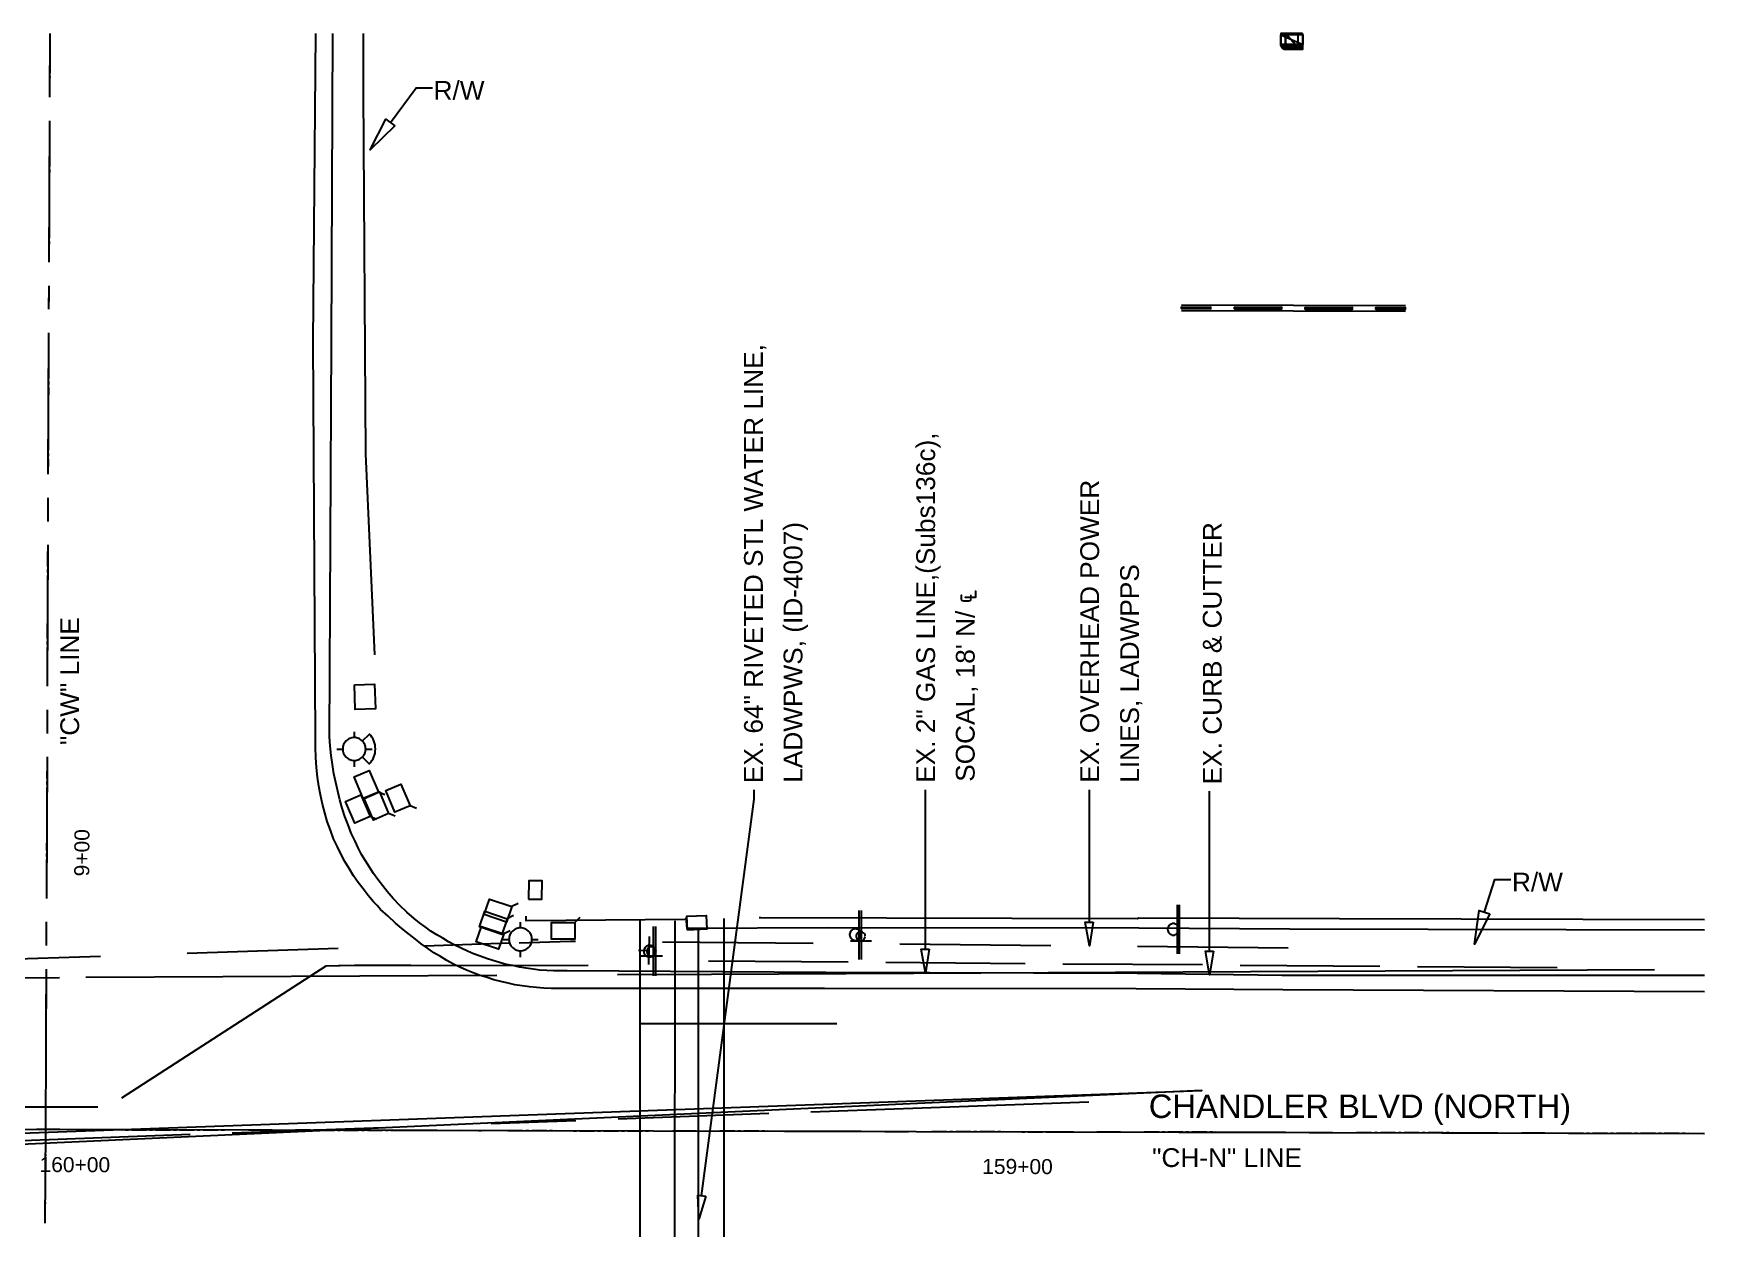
# Model space of a CAD drawing. Header units: feet. Extents: x 0 to 650, y -1 to 433.
# Drawn here: x 347.7 to 524.9, y 306.2 to 433 of the extents above; entities that cross this region are included whole.
import ezdxf

# ---------------------------------------------------------------- set-up
doc = ezdxf.new("R2010")
doc.units = ezdxf.units.FT
doc.linetypes.add('CENTER2', pattern=[2.541, 1.587, -0.318, 0.318, -0.318])
for name, color, linetype in [('AGUA', 5, 'UTIL_W'), ('ALCANTARILLADO', 3, 'UTIL_SS'), ('ANOTACION', 8, 'CONTINUOUS'), ('DIGITALIZADO', 7, 'CONTINUOUS'), ('DRENAJE_PLUVIAL', 3, 'UTIL_SD'), ('EJE_VIA', 7, 'CONTINUOUS'), ('ELECTRICO_AEREO', 1, 'UTIL_EOH'), ('ESTRUCTURAS', 7, 'CONTINUOUS'), ('GAS', 2, 'UTIL_G'), ('METRO_RW', 140, 'CENTER2'), ('TOPO', 8, 'CONTINUOUS')]:
    doc.layers.add(name, color=color, linetype=linetype)
doc.styles.add('CAD_TEXT', font='Arial')
doc.styles.add('LTSTD', font='Arial')
doc.linetypes.add('UTIL_EOH', pattern='A,4,-3,["E(OH)",LTSTD,S=1.2,R=0,X=-3.3,Y=-0.6],-3', length=10)
doc.linetypes.add('UTIL_G', pattern='A,4,-3,["G",LTSTD,S=1.2,R=0,X=-1.86,Y=-0.6],-3', length=10)
doc.linetypes.add('UTIL_SD', pattern='A,4,-3,["SD",LTSTD,S=1.2,R=0,X=-2.22,Y=-0.6],-3', length=10)
doc.linetypes.add('UTIL_SS', pattern='A,4,-3,["SS",LTSTD,S=1.2,R=0,X=-2.22,Y=-0.6],-3', length=10)
doc.linetypes.add('UTIL_W', pattern='A,4,-3,["W",LTSTD,S=1.2,R=0,X=-1.86,Y=-0.6],-3', length=10)

msp = doc.modelspace()

# ---------------------------------------------------------------- linework, layer by layer
at = {"layer": 'AGUA'}
for p, q in [((411.97, 146), (412.03, 338.8)), ((418.27, 152.8), (418.2, 337.9)), ((380, 334.07), (406.5, 334.1)), ((419.27, 334.57), (434.07, 334.47)), ((438.07, 334.43), (452.87, 334.3)), ((456.87, 334.27), (471.67, 334.17)), ((475.67, 334.13), (490.47, 334)), ((494.47, 333.97), (509.3, 333.87)), ((144.2, 319.1), (354.5, 319.1))]:
    msp.add_line(p, q, dxfattribs=at)
msp.add_lwpolyline([(357.03, 320.03), (378.7, 334.03), (381.7, 334.1), (385.17, 334.1), (387.7, 334.1)], dxfattribs=at)
at = {"layer": 'ALCANTARILLADO'}
for p, q in [((415.63, 144.93), (415.73, 338.83)), ((420.87, 143.27), (420.93, 339.07))]:
    msp.add_line(p, q, dxfattribs=at)
at = {"layer": 'ANOTACION'}
for points in [[(385.53, 423.5), (388.27, 427.2), (389.97, 427.2)], [(386, 423.17), (383.37, 420.63), (385.03, 423.87), (386, 423.17)], [(501.6, 339.77), (502.67, 343.2), (504.37, 343.2)], [(502.17, 339.57), (500.53, 336.33), (501.03, 339.93), (502.17, 339.57)]]:
    msp.add_lwpolyline(points, dxfattribs=at)
at = {"layer": 'DIGITALIZADO'}
for p, q in [((479.97, 432.97), (479.97, 431.8)), ((468.97, 340.53), (468.97, 335.3)), ((469.2, 340.53), (469.2, 335.3)), ((435.23, 339.93), (435.23, 334.7)), ((435.47, 339.93), (435.47, 334.7)), ((413.4, 338.2), (413.4, 332.97)), ((413.63, 338.2), (413.63, 332.97))]:
    msp.add_line(p, q, dxfattribs=at)
for points in [[(383.87, 367.03), (382.9, 388.37), (382.67, 426.7), (382.67, 432.97)], [(479.97, 432.97), (482.2, 432.97), (479.97, 432.97), (482.27, 432.97)], [(482.27, 432.97), (479.97, 432.97), (482.3, 432.9), (479.97, 432.9)], [(482.3, 432.9), (479.97, 432.9), (482.3, 432.8), (479.97, 432.8)], [(482.3, 432.8), (479.97, 432.8), (482.3, 431.8), (482.3, 432.8), (482.3, 431.8), (479.97, 431.8), (479.97, 432.8)], [(480.47, 431.47), (481.8, 431.47), (480.47, 432.97), (480.47, 431.47), (480.47, 432.97), (481.8, 432.97), (481.8, 431.47)], [(480.47, 431.3), (482.3, 431.3), (482.3, 432.8)], [(479.93, 431.82), (479.94, 431.71), (480, 431.57), (480.08, 431.45), (480.2, 431.36), (480.35, 431.31), (480.45, 431.3)], [(482.3, 431.8), (479.97, 431.8), (482.3, 431.73), (479.97, 431.73)], [(482.3, 431.73), (479.97, 431.73), (482.3, 431.63), (480, 431.63)], [(482.3, 431.63), (480, 431.63), (482.3, 431.57), (480.03, 431.57)], [(482.3, 431.57), (480.03, 431.57), (482.3, 431.5), (480.1, 431.5)], [(482.3, 431.5), (480.1, 431.5), (482.3, 431.43), (480.13, 431.43)], [(482.3, 431.43), (480.13, 431.43), (482.3, 431.37), (480.23, 431.37), (480.13, 431.43)], [(482.3, 431.37), (480.23, 431.37), (482.3, 431.33), (480.3, 431.33), (482.3, 431.33)], [(480.3, 431.33), (482.3, 431.33), (480.3, 431.33)], [(482.3, 431.33), (480.37, 431.33), (482.3, 431.3), (480.47, 431.3)], [(418.53, 309.63), (424.1, 351.73), (424.1, 352.73)], [(442.27, 335.8), (442.27, 351.73), (442.27, 352.73)], [(459.67, 338.67), (459.67, 351.73), (459.67, 352.73)], [(472.43, 335.6), (472.43, 351.57), (472.43, 352.57)], [(460.07, 338.67), (459.67, 336.17), (459.23, 338.67), (460.07, 338.67)], [(435.47, 337.35), (435.45, 337.47), (435.42, 337.59), (435.36, 337.69), (435.24, 337.83), (435.09, 337.92), (434.97, 337.95), (434.85, 337.97), (434.73, 337.95), (434.61, 337.92), (434.51, 337.86), (434.37, 337.74), (434.28, 337.59), (434.25, 337.47), (434.23, 337.35), (434.25, 337.23), (434.28, 337.11), (434.34, 337.01), (434.46, 336.87), (434.61, 336.78), (434.73, 336.75), (434.85, 336.73), (434.97, 336.75), (435.09, 336.78), (435.19, 336.84), (435.33, 336.96), (435.42, 337.11), (435.45, 337.23), (435.47, 337.35)], [(469.2, 337.92), (469.19, 338.04), (469.15, 338.16), (469.09, 338.26), (468.98, 338.39), (468.82, 338.48), (468.71, 338.52), (468.58, 338.53), (468.46, 338.52), (468.34, 338.48), (468.24, 338.43), (468.11, 338.31), (468.02, 338.16), (467.98, 338.04), (467.97, 337.92), (467.98, 337.79), (468.02, 337.68), (468.07, 337.57), (468.19, 337.44), (468.34, 337.35), (468.46, 337.31), (468.58, 337.3), (468.71, 337.31), (468.82, 337.35), (468.93, 337.41), (469.06, 337.52), (469.15, 337.68), (469.19, 337.79), (469.2, 337.92)], [(413.63, 335.58), (413.62, 335.71), (413.58, 335.82), (413.53, 335.93), (413.41, 336.06), (413.26, 336.15), (413.14, 336.19), (413.02, 336.2), (412.89, 336.19), (412.78, 336.15), (412.67, 336.09), (412.54, 335.98), (412.45, 335.82), (412.41, 335.71), (412.4, 335.58), (412.41, 335.46), (412.45, 335.34), (412.51, 335.24), (412.62, 335.11), (412.78, 335.02), (412.89, 334.98), (413.02, 334.97), (413.14, 334.98), (413.26, 335.02), (413.36, 335.07), (413.49, 335.19), (413.58, 335.34), (413.62, 335.46), (413.63, 335.58)], [(442.67, 335.8), (442.27, 333.3), (441.83, 335.8), (442.67, 335.8)], [(472.83, 335.6), (472.43, 333.1), (472, 335.6), (472.83, 335.6)], [(418.97, 309.6), (418.23, 307.17), (418.13, 309.7), (418.97, 309.6)]]:
    msp.add_lwpolyline(points, dxfattribs=at)
at = {"layer": 'DRENAJE_PLUVIAL'}
for p, q in [((430.13, 318.57), (459.6, 319.63)), ((396.2, 317.33), (405.2, 317.63)), ((409.67, 317.8), (425.67, 318.4)), ((327.8, 314.83), (364.27, 316.17)), ((368.73, 316.33), (384.73, 316.9))]:
    msp.add_line(p, q, dxfattribs=at)
msp.add_lwpolyline([(313, 315.07), (471.6, 320.8), (311.5, 313.5), (313, 369.73), (311.5, 313.5), (312.23, 369.73)], dxfattribs=at)
at = {"layer": 'EJE_VIA'}
for p, q in [((349.4, 426.2), (349.43, 432.97)), ((349.33, 408.7), (349.4, 423.7)), ((349.3, 403.7), (349.33, 406.2)), ((349.23, 386.2), (349.3, 401.2)), ((349.23, 381.2), (349.23, 383.7)), ((349.13, 363.7), (349.2, 378.7)), ((349.13, 358.7), (349.13, 361.2)), ((349.07, 341.2), (349.13, 356.2)), ((349.03, 336.2), (349.03, 338.7)), ((412.93, 334.17), (413, 337.17)), ((411.83, 335.7), (412.97, 335.67)), ((412.13, 335.1), (414.37, 335.1)), ((434.33, 336.7), (436.57, 336.7)), ((144.2, 317.17), (524.93, 316.27)), ((347.97, 316.7), (350.47, 316.7)), ((352.97, 316.67), (367.97, 316.63)), ((370.47, 316.63), (372.97, 316.63)), ((375.47, 316.63), (390.47, 316.6)), ((392.97, 316.6), (395.47, 316.57)), ((397.97, 316.57), (412.97, 316.53)), ((415.47, 316.53), (417.97, 316.53)), ((420.47, 316.53), (435.47, 316.5)), ((437.97, 316.47), (440.47, 316.47)), ((442.97, 316.47), (457.97, 316.43)), ((460.47, 316.43), (462.97, 316.43)), ((465.47, 316.43), (480.47, 316.4)), ((482.97, 316.37), (485.47, 316.37)), ((488, 316.37), (503, 316.33)), ((505.5, 316.33), (508, 316.33)), ((510.5, 316.3), (524.93, 316.27))]:
    msp.add_line(p, q, dxfattribs=at)
for points in [[(435.9, 337.18), (435.88, 337.33), (435.82, 337.45), (435.72, 337.56), (435.6, 337.63), (435.47, 337.66), (435.32, 337.66), (435.19, 337.61), (435.07, 337.53), (434.99, 337.41), (434.94, 337.28), (434.94, 337.13), (434.97, 337), (435.04, 336.88), (435.15, 336.78), (435.27, 336.72), (435.42, 336.7), (435.56, 336.72), (435.69, 336.78), (435.79, 336.88), (435.86, 337), (435.9, 337.13)], [(413.7, 335.58), (413.68, 335.73), (413.62, 335.85), (413.52, 335.96), (413.4, 336.03), (413.27, 336.06), (413.12, 336.06), (412.99, 336.01), (412.87, 335.93), (412.79, 335.81), (412.74, 335.68), (412.74, 335.53), (412.77, 335.4), (412.84, 335.28), (412.95, 335.18), (413.07, 335.12), (413.22, 335.1), (413.36, 335.12), (413.49, 335.18), (413.59, 335.28), (413.66, 335.4), (413.7, 335.53)], [(348.9, 306.73), (348.97, 316.73), (349.03, 333.7)]]:
    msp.add_lwpolyline(points, dxfattribs=at)
at = {"layer": 'ELECTRICO_AEREO'}
for p, q in [((338.77, 334.57), (354.77, 335.07)), ((363.97, 335.37), (379.97, 335.9)), ((389.17, 336.17), (398.17, 336.47)), ((414.37, 336.6), (430.37, 336.43)), ((439.57, 336.37), (455.57, 336.2)), ((464.77, 336.13), (480.77, 335.97)), ((412.07, 327.93), (432.87, 327.93))]:
    msp.add_line(p, q, dxfattribs=at)
msp.add_lwpolyline([(399.17, 336.5), (404.63, 336.67), (405.17, 336.67)], dxfattribs=at)
at = {"layer": 'ESTRUCTURAS'}
for p, q in [((381.7, 358.23), (381.7, 358.87)), ((382.57, 357.9), (383.3, 358.63)), ((379.83, 357.03), (380.47, 357.03)), ((382.9, 357.03), (383.57, 357.03)), ((381.7, 355.17), (381.7, 355.8)), ((382.57, 356.17), (383.3, 355.43)), ((399.33, 338.03), (399.33, 338.67)), ((397.47, 336.83), (398.1, 336.83)), ((399.33, 334.97), (399.33, 335.6)), ((400.53, 336.83), (401.2, 336.83))]:
    msp.add_line(p, q, dxfattribs=at)
for points in [[(381.7, 363.87), (383.83, 363.93), (383.93, 361.3), (381.77, 361.23), (381.7, 363.87)], [(382.9, 357.05), (382.89, 357.17), (382.88, 357.3), (382.85, 357.41), (382.8, 357.52), (382.75, 357.63), (382.69, 357.73), (382.54, 357.91), (382.36, 358.06), (382.26, 358.12), (382.16, 358.17), (382.05, 358.21), (381.93, 358.24), (381.81, 358.26), (381.68, 358.27), (381.56, 358.26), (381.44, 358.24), (381.32, 358.21), (381.21, 358.17), (381.1, 358.12), (381, 358.06), (380.82, 357.91), (380.67, 357.73), (380.61, 357.63), (380.56, 357.52), (380.52, 357.41), (380.49, 357.3), (380.47, 357.17), (380.47, 357.05), (380.47, 356.93), (380.49, 356.8), (380.52, 356.69), (380.56, 356.58), (380.61, 356.47), (380.67, 356.37), (380.82, 356.19), (381, 356.04), (381.1, 355.98), (381.21, 355.93), (381.32, 355.89), (381.44, 355.86), (381.56, 355.84), (381.68, 355.83), (381.81, 355.84), (381.93, 355.86), (382.05, 355.89), (382.16, 355.93), (382.26, 355.98), (382.36, 356.04), (382.54, 356.19), (382.69, 356.37), (382.75, 356.47), (382.8, 356.58), (382.85, 356.69), (382.88, 356.8), (382.89, 356.93), (382.9, 357.05)], [(383.27, 355.46), (383.43, 355.63), (383.56, 355.81), (383.68, 356), (383.77, 356.2), (383.84, 356.41), (383.89, 356.62), (383.92, 356.83), (383.93, 357.05), (383.92, 357.27), (383.89, 357.48), (383.84, 357.69), (383.77, 357.9), (383.68, 358.1), (383.56, 358.29), (383.43, 358.47), (383.27, 358.64)], [(384.93, 352.2), (384.27, 352.47), (382.63, 351.8), (381.67, 354.1), (383.27, 354.77), (384.27, 352.47)], [(388.3, 350.73), (387.63, 351.03), (386, 350.33), (385.03, 352.63), (386.63, 353.33), (387.63, 351.03)], [(384.03, 349.57), (383.37, 349.87), (381.73, 349.17), (380.77, 351.47), (382.37, 352.17), (383.37, 349.87)], [(386.03, 349.93), (385.33, 350.2), (383.73, 349.5), (382.73, 351.8), (384.37, 352.5), (385.33, 350.2)], [(400.17, 341.1), (401.6, 341.1), (401.63, 343.07), (400.2, 343.07), (400.17, 341.1)], [(399.07, 340.67), (398.4, 340.33), (397.83, 338.67), (395.47, 339.5), (396.03, 341.13), (398.4, 340.33)], [(398.57, 339.37), (397.9, 339.03), (397.33, 337.37), (394.97, 338.17), (395.53, 339.83), (397.9, 339.03)], [(405.63, 339.17), (405.1, 338.63), (405.1, 336.87), (402.6, 336.87), (402.6, 338.63), (405.1, 338.63)], [(417.03, 337.83), (416.97, 339.3), (419.03, 339.4), (419.1, 337.93), (417.03, 337.83)], [(398.23, 337.77), (397.57, 337.43), (397, 335.8), (394.63, 336.6), (395.2, 338.23), (397.57, 337.43)], [(400.53, 336.85), (400.53, 336.97), (400.51, 337.1), (400.48, 337.21), (400.44, 337.32), (400.39, 337.43), (400.33, 337.53), (400.18, 337.71), (400, 337.86), (399.9, 337.92), (399.79, 337.97), (399.68, 338.01), (399.56, 338.04), (399.44, 338.06), (399.32, 338.07), (399.19, 338.06), (399.07, 338.04), (398.95, 338.01), (398.84, 337.97), (398.74, 337.92), (398.64, 337.86), (398.46, 337.71), (398.31, 337.53), (398.25, 337.43), (398.2, 337.32), (398.15, 337.21), (398.12, 337.1), (398.11, 336.97), (398.1, 336.85), (398.11, 336.73), (398.12, 336.6), (398.15, 336.49), (398.2, 336.38), (398.25, 336.27), (398.31, 336.17), (398.46, 335.99), (398.64, 335.84), (398.74, 335.78), (398.84, 335.73), (398.95, 335.69), (399.07, 335.66), (399.19, 335.64), (399.32, 335.63), (399.44, 335.64), (399.56, 335.66), (399.68, 335.69), (399.79, 335.73), (399.9, 335.78), (400, 335.84), (400.18, 335.99), (400.33, 336.17), (400.39, 336.27), (400.44, 336.38), (400.48, 336.49), (400.51, 336.6), (400.53, 336.73), (400.53, 336.85)]]:
    msp.add_lwpolyline(points, dxfattribs=at)
at = {"layer": 'GAS'}
msp.add_line((353.2, 332.83), (396.8, 333.07), dxfattribs=at)
for points in [[(409.6, 333.13), (419.6, 333.17), (519.63, 333.67)], [(146.37, 331.77), (341.4, 332.77), (350.4, 332.8)]]:
    msp.add_lwpolyline(points, dxfattribs=at)
at = {"layer": 'METRO_RW'}
for p, q in [((349.4, 426.2), (349.43, 432.97)), ((349.33, 408.7), (349.4, 423.7)), ((349.3, 403.7), (349.33, 406.2)), ((349.23, 386.2), (349.3, 401.2)), ((349.23, 381.2), (349.23, 383.7)), ((349.13, 363.7), (349.2, 378.7)), ((349.13, 358.7), (349.13, 361.2)), ((349.07, 341.2), (349.13, 356.2)), ((349.03, 336.2), (349.03, 338.7)), ((347.97, 316.7), (350.47, 316.7)), ((352.97, 316.67), (367.97, 316.63)), ((370.47, 316.63), (372.97, 316.63)), ((375.47, 316.63), (390.47, 316.6)), ((392.97, 316.6), (395.47, 316.57)), ((397.97, 316.57), (412.97, 316.53)), ((415.47, 316.53), (417.97, 316.53)), ((420.47, 316.53), (435.47, 316.5)), ((437.97, 316.47), (440.47, 316.47)), ((442.97, 316.47), (457.97, 316.43)), ((460.47, 316.43), (462.97, 316.43)), ((465.47, 316.43), (480.47, 316.4)), ((482.97, 316.37), (485.47, 316.37)), ((488, 316.37), (503, 316.33)), ((505.5, 316.33), (508, 316.33)), ((510.5, 316.3), (524.93, 316.27))]:
    msp.add_line(p, q, dxfattribs=at)
msp.add_lwpolyline([(348.9, 306.73), (348.97, 316.73), (349.03, 333.7)], dxfattribs=at)
at = {"layer": 'TOPO'}
for p, q in [((469.43, 404.17), (493.2, 404.1)), ((469.43, 403.57), (493.2, 403.5))]:
    msp.add_line(p, q, dxfattribs=at)
for points in [[(524.93, 331.3), (480.2, 331.5), (464.63, 331.6), (431.57, 331.63), (404.1, 331.63), (403.33, 331.63), (402.57, 331.63), (401.8, 331.67), (401.03, 331.73), (400.27, 331.8), (399.5, 331.93), (398.73, 332.03), (398, 332.2), (397.23, 332.37), (396.5, 332.57), (395.77, 332.8), (395.03, 333.03), (394.3, 333.3), (393.6, 333.6), (392.9, 333.9), (392.23, 334.23), (391.5, 334.6), (390.83, 335.03), (390.13, 335.43), (389.47, 335.9), (388.8, 336.37), (388.17, 336.87), (387.53, 337.37), (386.9, 337.87), (386.07, 338.57), (385.27, 339.3), (384.47, 340.03), (384.1, 340.43), (383.73, 340.83), (383.17, 341.5), (382.63, 342.2), (382.1, 342.9), (381.6, 343.6), (381.13, 344.37), (380.7, 345.1), (380.3, 345.87), (379.9, 346.67), (379.5, 347.53), (379.17, 348.43), (378.83, 349.37), (378.57, 350.27), (378.33, 351.2), (378.1, 352.17), (377.93, 353.1), (377.8, 354.07), (377.67, 355.1), (377.6, 356.13), (377.57, 357.2), (377.57, 358.23), (377.33, 400.27), (377.6, 432.97)], [(524.93, 333.03), (480.1, 333), (464.73, 333.23), (431.7, 333.33), (404.27, 333.5), (403.53, 333.5), (402.83, 333.5), (402.1, 333.53), (401.37, 333.6), (400.67, 333.7), (399.93, 333.8), (399.23, 333.9), (398.5, 334.07), (397.8, 334.2), (397.1, 334.4), (396.4, 334.6), (395.7, 334.83), (395.03, 335.07), (394.33, 335.33), (393.7, 335.6), (393.03, 335.9), (392.37, 336.23), (391.7, 336.6), (391.07, 336.97), (390.43, 337.33), (389.8, 337.73), (389.2, 338.17), (388.6, 338.6), (388.03, 339.07), (387.27, 339.73), (386.53, 340.43), (385.83, 341.17), (385.17, 341.93), (384.67, 342.57), (384.17, 343.2), (383.73, 343.83), (383.3, 344.5), (382.87, 345.17), (382.47, 345.87), (382.1, 346.57), (381.77, 347.27), (381.37, 348.13), (381.03, 349), (380.7, 349.87), (380.4, 350.77), (380.17, 351.67), (379.93, 352.57), (379.73, 353.5), (379.53, 354.4), (379.37, 355.4), (379.23, 356.37), (379.13, 357.37), (379.07, 358.33), (379.27, 400.2), (379.4, 432.97)], [(472.57, 403.73), (472.57, 403.93), (469.43, 403.77), (472.57, 403.73), (469.43, 403.77), (469.43, 403.97), (472.57, 403.93)], [(480.07, 403.73), (480.07, 403.93), (475.07, 403.73), (480.07, 403.73), (475.07, 403.73), (475.07, 403.93), (480.07, 403.93)], [(487.57, 403.7), (487.57, 403.9), (482.57, 403.7), (487.57, 403.7), (482.57, 403.7), (482.57, 403.9), (487.57, 403.9)], [(493.2, 403.7), (493.2, 403.9), (490.07, 403.7), (493.2, 403.7), (490.07, 403.7), (490.07, 403.9), (493.2, 403.9)], [(416.77, 338.97), (399.93, 338.83), (399.93, 339.3)], [(524.93, 337.83), (480.93, 337.93), (464.9, 338.03), (431.9, 338.07), (417, 338), (416.9, 339.13)], [(524.93, 338.93), (486.2, 339.03), (464.9, 339.1), (464.77, 339.03), (424.8, 339.13), (424.63, 339.13)]]:
    msp.add_lwpolyline(points, dxfattribs=at)

# ---------------------------------------------------------------- texts
at = {"layer": 'ANOTACION', "style": 'CAD_TEXT'}
for s, height, p in [('R/W', 1.991, (390.1, 425.93)), ('R/W', 1.991, (504.5, 341.93)), ('CHANDLER BLVD (NORTH)', 2.4884, (465.97, 317.9)), ('"CH-N" LINE', 1.9907, (466.33, 312.7))]:
    msp.add_text(s, height=height, dxfattribs=at).set_placement(p)
for s, height, rotation, p in [('EX. 64" RIVETED STL WATER LINE,', 1.991, 90, (425.03, 353.43)), ('EX. 2" GAS LINE,(Subs136c),', 1.991, 90, (443.3, 353.47)), ('EX. OVERHEAD POWER', 1.991, 90, (460.7, 353.47)), ('LADWPWS, (ID-4007)', 1.991, 90, (429.23, 353.47)), ('EX. CURB & CUTTER', 1.991, 90, (473.7, 353.3)), ('LINES, LADWPPS', 1.991, 90, (464.93, 353.47)), ("SOCAL, 18' N/ ℄", 1.991, 90, (447.5, 353.57)), ('"CW" LINE', 1.991, 90, (352.5, 357.47)), ('9+00', 1.593, 89.6981, (353.57, 343.53)), ('160+00', 1.593, 359.7966, (348.3, 312.17)), ('159+00', 1.593, 359.7966, (448.3, 311.97))]:
    msp.add_text(s, height=height, rotation=rotation, dxfattribs=at).set_placement(p)

doc.saveas('drawing.dxf')
